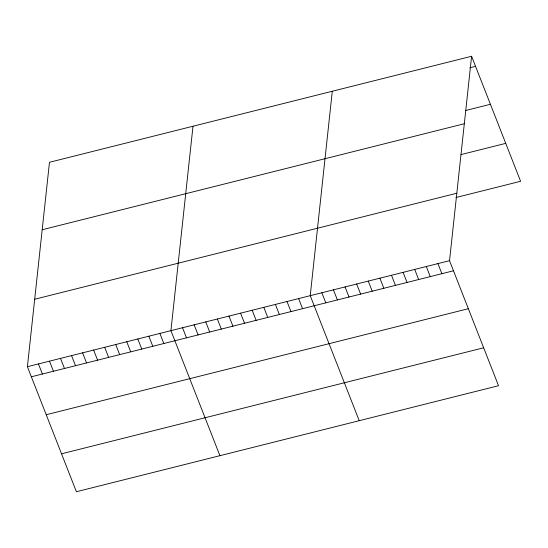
<?xml version="1.0" encoding="UTF-8"?>
<svg xmlns="http://www.w3.org/2000/svg" width="548" height="548" viewBox="0 0 548 548"><rect width="100%" height="100%" fill="white"/><g stroke="black" fill="none" stroke-linecap="round" stroke-linejoin="round"><path stroke-width="0.82" d="M471.602 56.266L449.531 260.69L498.522 385.717L76.398 491.734L27.4 366.708L49.478 162.283L471.602 56.266L520.6 181.292L455.922 197.533M192.999 126.239L170.921 330.663L219.919 455.683M332.3 91.256L310.23 295.68L359.221 420.7M469.752 67.815L475.561 66.363M465.547 110.538L490.426 104.284M42.189 229.749L464.32 123.732M460.964 154.611L505.736 143.364M34.682 299.249L456.813 193.232M27.4 366.708L449.531 260.69M31.352 376.798L453.484 270.781M46.217 414.726L468.348 308.709M61.534 453.806L483.658 347.788M437.921 263.609L441.873 273.699M426.31 266.52L430.269 276.617M414.706 269.438L418.658 279.528M403.095 272.356L407.048 282.446M391.484 275.267L395.444 285.357M379.88 278.185L383.833 288.275M368.27 281.097L372.222 291.194M356.659 284.015L360.618 294.105M345.055 286.933L349.008 297.023M333.444 289.844L337.397 299.941M321.834 292.762L325.793 302.852M298.619 298.591L302.571 308.682M287.008 301.51L290.967 311.6M275.397 304.421L279.357 314.518M263.794 307.339L267.746 317.429M252.183 310.257L256.135 320.347M240.572 313.168L244.531 323.258M228.968 316.086L232.921 326.176M217.357 318.998L221.31 329.095M205.747 321.916L209.706 332.006M194.143 324.834L198.095 334.924M182.532 327.745L186.484 337.842M159.886 333.437L163.838 343.528M148.844 336.212L152.796 346.302M137.801 338.979L141.761 349.076M126.759 341.753L130.719 351.843M115.724 344.528L119.676 354.618M104.682 347.302L108.634 357.392M93.639 350.069L97.599 360.166M82.604 352.844L86.557 362.934M71.562 355.618L75.514 365.708M60.52 358.392L64.479 368.482M49.478 361.166L53.437 371.256M38.442 363.934L42.395 374.031"/></g></svg>
